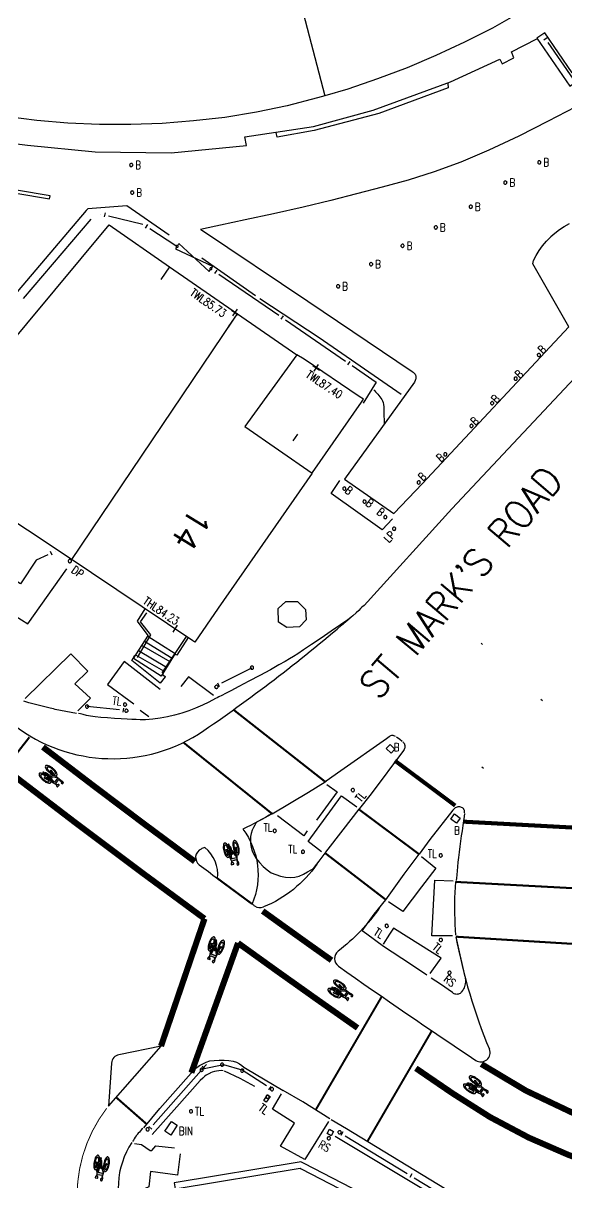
# Model space of a CAD drawing. Extents: x 427500 to 429848, y 434500 to 436505.
# Drawn here: x 429577.6 to 429604.6, y 434790.8 to 434848.3 of the extents above; entities that cross this region are included whole.
import ezdxf

# ---------------------------------------------------------------- set-up
doc = ezdxf.new("R2010")
doc.units = 0
for name, pattern in [('1025', [2, 1, -1]), ('1055', [0.6, 0.1, -0.5]), ('BLIP', [1, 0.5, -0.5])]:
    doc.linetypes.add(name, pattern=pattern)
doc.layers.get('0').update_dxf_attribs({"color": 222})
for name, color, linetype in [('KTS_LINES', 7, 'Continuous'), ('LPTIP_Ex_Base', 8, 'Continuous'), ('PRO-MARKINGS', 7, 'Continuous'), ('PROPOSED', 1, 'Continuous'), ('ROADNAME', 7, 'Continuous')]:
    doc.layers.add(name, color=color, linetype=linetype)
doc.styles.add('LCC Romans', font='romans.shx', dxfattribs={"width": 0.9})
doc.styles.add('MtXpl_Romans', font='romans__.ttf')
doc.styles.get("Standard").update_dxf_attribs({"font": 'romans.shx'})

# ---------------------------------------------------------------- blocks, each defined once
blk = doc.blocks.new('FENCE_UP')
at = {"color": 0, "linetype": 'ByBlock', "flags": 128}
blk.add_lwpolyline([(0, 0.5), (0, -0.5)], dxfattribs=at)
blk = doc.blocks.new('GATE')
at = {"color": 0, "linetype": 'ByBlock', "flags": 128}
for points in [[(-0.450902, 0), (-0.451904, 0.007014), (-0.455912, 0.014028), (-0.460922, 0.019038), (-0.467936, 0.023046), (-0.475952, 0.024048), (-0.482966, 0.023046), (-0.48998, 0.019038), (-0.49499, 0.014028), (-0.498998, 0.007014), (-0.5, 0), (-0.498998, -0.007014), (-0.49499, -0.014028), (-0.48998, -0.019038), (-0.482966, -0.023046), (-0.475952, -0.024048), (-0.467936, -0.023046), (-0.460922, -0.019038), (-0.455912, -0.014028), (-0.451904, -0.007014)], [(-0.475952, 0.024048), (-0.475952, 0.078156), (0.475952, -0.078156), (0.475952, -0.024048)], [(-0.475952, -0.024048), (-0.475952, -0.078156), (0.475952, 0.078156), (0.475952, 0.024048)], [(-0.450902, 0), (-0.451904, -0.007014)], [(0.5, 0), (0.498998, 0.007014), (0.49499, 0.014028), (0.48998, 0.019038), (0.482966, 0.023046), (0.475952, 0.024048), (0.467936, 0.023046), (0.460922, 0.019038), (0.455912, 0.014028), (0.451904, 0.007014), (0.450902, 0), (0.451904, -0.007014), (0.455912, -0.014028), (0.460922, -0.019038), (0.467936, -0.023046), (0.475952, -0.024048), (0.482966, -0.023046), (0.48998, -0.019038), (0.49499, -0.014028), (0.498998, -0.007014)], [(0.5, 0), (0.498998, -0.007014)]]:
    blk.add_lwpolyline(points, dxfattribs=at)
blk = doc.blocks.new('CIRCL')
at = {"color": 0, "linetype": 'ByBlock', "flags": 128}
for points in [[(0.5, 0), (0.475, 0.154), (0.404, 0.293), (0.293, 0.404), (0.154, 0.475), (0, 0.5), (-0.154, 0.475), (-0.293, 0.404), (-0.404, 0.293), (-0.475, 0.154), (-0.5, 0), (-0.475, -0.154), (-0.404, -0.293), (-0.293, -0.404), (-0.154, -0.475), (0, -0.5), (0.154, -0.475), (0.293, -0.404), (0.404, -0.293), (0.475, -0.154)], [(0.5, 0), (0.475, -0.154)]]:
    blk.add_lwpolyline(points, dxfattribs=at)
blk = doc.blocks.new('SPOT')
at = {"color": 0, "linetype": 'ByBlock', "flags": 128}
for points in [[(-0.5, 0), (0.5, 0)], [(0, 0.5), (0, -0.5)]]:
    blk.add_lwpolyline(points, dxfattribs=at)
blk = doc.blocks.new('Bicycle-1057S')
h = blk.add_hatch(color=0)
h.dxf.hatch_style = 1
edge = h.paths.add_edge_path()
edge.add_arc((0.126, -0.094), 0.0265, 129.14176, 144.29195)
edge.add_arc((0.109, -0.082), 0.00544, 145.25426, 218.10853)
edge.add_arc((0.12, -0.073), 0.0199, 218.10853, 242.74374)
edge.add_arc((0.132, -0.049), 0.047, 242.74374, 256.11408)
edge.add_line((0.121, -0.094), (0.121, -0.109))
edge.add_line((0.121, -0.109), (0.171, -0.109))
edge.add_line((0.171, -0.109), (0.171, -0.086))
edge.add_line((0.171, -0.086), (0.236, -0.075))
edge.add_arc((0.294, 0.025), 0.116, 239.79269, 250.14899)
edge.add_arc((0.335, 0.139), 0.237, 250.14899, 261.49486)
edge.add_arc((0.363, 0.322), 0.422, 261.49486, 265.579)
edge.add_line((0.33, -0.099), (0.33, -0.111))
edge.add_arc((0.365, -1.095), 0.985, 92.03645, 98.71012)
edge.add_arc((0.3, -0.672), 0.557, 98.71012, 110.29757)
edge.add_arc((0.202, -0.408), 0.275, 110.29757, 131.76257)
edge.add_arc((0.057, -0.245), 0.0571, 131.76257, 180)
edge.add_arc((0.057, -0.245), 0.0571, 180, 228.23743)
edge.add_arc((0.202, -0.082), 0.275, 228.23743, 249.70243)
edge.add_arc((0.3, 0.182), 0.557, 249.70243, 261.28988)
edge.add_arc((0.365, 0.605), 0.985, 261.28988, 270)
edge.add_arc((0.365, 0.605), 0.985, 270, 278.71012)
edge.add_arc((0.43, 0.182), 0.557, 278.71012, 290.29757)
edge.add_arc((0.528, -0.082), 0.275, 290.29757, 311.76257)
edge.add_arc((0.673, -0.245), 0.0571, 311.76257, 360)
edge.add_arc((0.673, -0.245), 0.0571, 0, 48.23743)
edge.add_arc((0.528, -0.408), 0.275, 48.23743, 51.44869)
edge.add_line((0.699, -0.192), (0.956, -0.139))
edge.add_line((0.956, -0.139), (1.026, -0.149))
edge.add_arc((1.047, -0.145), 0.0216, 192.75229, 229.45567)
edge.add_arc((1.082, -0.102), 0.0766, 230.30149, 254.76939)
edge.add_arc((1.137, 0.09), 0.277, 254.21634, 263.95887)
edge.add_arc((1.111, -0.158), 0.0274, 263.33779, 292.27226)
edge.add_arc((1.118, -0.177), 0.00668, 300.23628, 358.28817)
edge.add_line((1.125, -0.178), (1.125, -0.069))
edge.add_arc((1.114, -0.07), 0.0109, 2.66115, 38.31498)
edge.add_arc((1.111, -0.073), 0.0152, 38.31498, 73.21773)
edge.add_arc((1.093, -0.132), 0.0768, 73.21773, 98.60632)
edge.add_arc((1.086, -0.088), 0.0331, 98.60632, 134.88022)
edge.add_line((1.063, -0.065), (1.033, -0.115))
edge.add_line((1.033, -0.115), (0.94, -0.101))
edge.add_line((0.94, -0.101), (0.94, 0.139))
edge.add_line((0.94, 0.139), (0.985, 0.135))
edge.add_arc((1.016, 0.332), 0.2, 260.93273, 290.38012)
edge.add_arc((1.105, 0.109), 0.0412, 71.00971, 118.23339, ccw=False)
edge.add_arc((1.116, 0.139), 0.00922, 6.47258, 70.69734, ccw=False)
edge.add_line((1.125, 0.14), (1.125, 0.09))
edge.add_line((1.125, 0.09), (1.215, 0.09))
edge.add_line((1.215, 0.09), (1.215, 0.155))
edge.add_arc((1.2, 0.153), 0.0157, 9.24225, 38.24503)
edge.add_arc((1.176, 0.134), 0.0458, 38.24503, 62.4014)
edge.add_arc((1.144, 0.074), 0.114, 62.4014, 80.15997)
edge.add_arc((1.117, -0.084), 0.273, 80.15997, 97.39464)
edge.add_arc((1.102, 0.033), 0.155, 97.39464, 115.94183)
edge.add_arc((1.009, 0.223), 0.0561, 265.44294, 296.48081, ccw=False)
edge.add_line((1.004, 0.167), (0.704, 0.196))
edge.add_arc((0.528, 0.407), 0.275, 309.87493, 311.78208)
edge.add_arc((0.673, 0.245), 0.0572, 311.78208, 360)
edge.add_arc((0.673, 0.245), 0.0572, 360, 408.21792)
edge.add_arc((0.528, 0.083), 0.275, 48.21792, 69.68965)
edge.add_arc((0.43, -0.182), 0.557, 69.68965, 81.284)
edge.add_arc((0.365, -0.604), 0.984, 81.284, 90)
edge.add_arc((0.365, -0.604), 0.984, 90, 98.716)
edge.add_arc((0.3, -0.182), 0.557, 98.716, 110.31035)
edge.add_arc((0.202, 0.083), 0.275, 110.31035, 131.78208)
edge.add_arc((0.057, 0.245), 0.0572, 131.78208, 180)
edge.add_arc((0.057, 0.245), 0.0572, 180, 228.21792)
edge.add_arc((0.202, 0.407), 0.275, 228.21792, 249.68965)
edge.add_arc((0.3, 0.672), 0.557, 249.68965, 261.284)
edge.add_arc((0.365, 1.094), 0.984, 261.284, 270)
edge.add_arc((0.365, 1.094), 0.984, 270, 278.716)
edge.add_arc((0.43, 0.672), 0.557, 278.716, 290.31035)
edge.add_arc((0.528, 0.407), 0.275, 290.31035, 298.74003)
edge.add_line((0.66, 0.166), (0.705, 0.162))
edge.add_line((0.705, 0.162), (0.409, 0.007))
edge.add_arc((0.362, -0.412), 0.422, 83.63101, 90)
edge.add_arc((0.362, -0.412), 0.422, 90, 98.50514)
edge.add_arc((0.335, -0.229), 0.237, 98.50514, 109.85101)
edge.add_arc((0.294, -0.115), 0.116, 109.85101, 131.07537)
edge.add_arc((0.233, -0.045), 0.0229, 131.07537, 180)
edge.add_arc((0.233, -0.045), 0.0229, 180, 222.68705)
edge.add_line((0.216, -0.061), (0.171, -0.068))
edge.add_line((0.171, -0.068), (0.171, -0.053))
edge.add_line((0.171, -0.053), (0.121, -0.053))
edge.add_line((0.121, -0.053), (0.121, -0.068))
edge.add_arc((0.13, -0.105), 0.0376, 103.02198, 123.3282)
edge = h.paths.add_edge_path(flags=16)
edge.add_line((0.801, 0.153), (0.85, 0.148))
edge.add_line((0.85, 0.148), (0.85, -0.091))
edge.add_line((0.85, -0.091), (0.515, -0.046))
edge.add_arc((0.492, -0.045), 0.0229, 357.68811, 360)
edge.add_arc((0.492, -0.045), 0.0229, 360, 405.67706)
edge.add_line((0.508, -0.029), (0.558, -0.02))
edge.add_line((0.558, -0.02), (0.558, -0.035))
edge.add_line((0.558, -0.035), (0.607, -0.035))
edge.add_line((0.607, -0.035), (0.607, -0.02))
edge.add_arc((0.596, 0.022), 0.0434, 284.70999, 308.66249)
edge.add_arc((0.619, -0.007), 0.00661, 308.66249, 417.05496)
edge.add_arc((0.597, -0.04), 0.0465, 57.05496, 77.92545)
edge.add_line((0.607, 0.005), (0.607, 0.02))
edge.add_line((0.607, 0.02), (0.558, 0.02))
edge.add_line((0.558, 0.02), (0.558, -0.003))
edge.add_line((0.558, -0.003), (0.49, -0.015))
edge.add_arc((0.431, -0.115), 0.116, 59.49861, 62.30136)
edge.add_line((0.485, -0.012), (0.801, 0.153))
edge = h.paths.add_edge_path(flags=16)
edge.add_arc((0.478, -0.358), 0.192, 65.84495, 69.56717)
edge.add_arc((0.41, -0.541), 0.387, 69.56717, 81.22761)
edge.add_arc((0.365, -0.833), 0.683, 81.22761, 87.06319)
edge.add_line((0.4, -0.151), (0.4, -0.215))
edge.add_line((0.4, -0.215), (0.557, -0.183))
edge = h.paths.add_edge_path(flags=16)
edge.add_arc((0.15, -0.245), 0.0404, 180, 228.03138)
edge.add_arc((0.252, -0.132), 0.192, 228.03138, 249.56717)
edge.add_arc((0.32, 0.051), 0.387, 249.56717, 261.22761)
edge.add_arc((0.365, 0.343), 0.683, 261.22761, 270)
edge.add_arc((0.365, 0.343), 0.683, 270, 278.77239)
edge.add_arc((0.41, 0.051), 0.387, 278.77239, 290.43283)
edge.add_arc((0.478, -0.132), 0.192, 290.43283, 311.96862)
edge.add_arc((0.58, -0.245), 0.0404, 311.96862, 360)
edge.add_arc((0.58, -0.245), 0.0404, 0, 48.03138)
edge.add_arc((0.478, -0.358), 0.192, 48.03138, 49.26933)
edge.add_line((0.604, -0.212), (0.388, -0.257))
edge.add_arc((0.36, -0.147), 0.113, 270, 284.48851, ccw=False)
edge.add_arc((0.36, -0.205), 0.0555, 244.00102, 269.62857, ccw=False)
edge.add_arc((0.34, -0.245), 0.0105, 177.42126, 242.47932, ccw=False)
edge.add_line((0.33, -0.245), (0.33, -0.151))
edge.add_arc((0.365, -0.833), 0.683, 92.93681, 98.77239)
edge.add_arc((0.32, -0.541), 0.387, 98.77239, 110.43283)
edge.add_arc((0.252, -0.358), 0.192, 110.43283, 131.96862)
edge.add_arc((0.15, -0.245), 0.0404, 131.96862, 180)
edge = h.paths.add_edge_path(flags=16)
edge.add_line((0.4, -0.111), (0.4, -0.098))
edge.add_arc((0.363, 0.322), 0.422, 275.10283, 278.50514)
edge.add_arc((0.39, 0.139), 0.237, 278.50514, 289.85101)
edge.add_arc((0.431, 0.025), 0.116, 289.85101, 297.57347)
edge.add_line((0.485, -0.078), (0.835, -0.125))
edge.add_line((0.835, -0.125), (0.653, -0.163))
edge.add_arc((0.528, -0.408), 0.275, 62.90217, 69.70243)
edge.add_arc((0.43, -0.672), 0.557, 69.70243, 81.28988)
edge.add_arc((0.365, -1.095), 0.985, 81.28988, 87.96355)
edge = h.paths.add_edge_path(flags=16)
edge.add_arc((0.445, -0.045), 0.0151, 0, 48.44895)
edge.add_arc((0.406, -0.089), 0.0737, 48.44895, 69.84062)
edge.add_arc((0.38, -0.16), 0.15, 69.84062, 81.35341)
edge.add_arc((0.362, -0.274), 0.265, 81.35341, 90)
edge.add_arc((0.362, -0.274), 0.265, 90, 98.64659)
edge.add_arc((0.345, -0.16), 0.15, 98.64659, 110.15938)
edge.add_arc((0.319, -0.089), 0.0737, 110.15938, 131.55105)
edge.add_arc((0.28, -0.045), 0.0151, 131.55105, 180)
edge.add_arc((0.28, -0.045), 0.0151, 180, 228.44895)
edge.add_arc((0.319, -0.001), 0.0737, 228.44895, 249.84062)
edge.add_arc((0.345, 0.07), 0.15, 249.84062, 261.35341)
edge.add_arc((0.363, 0.184), 0.265, 261.35341, 270)
edge.add_arc((0.363, 0.184), 0.265, 270, 278.64659)
edge.add_arc((0.38, 0.07), 0.15, 278.64659, 290.15938)
edge.add_arc((0.406, -0.001), 0.0737, 290.15938, 311.55105)
edge.add_arc((0.445, -0.045), 0.0151, 311.55105, 360)
edge = h.paths.add_edge_path(flags=16)
edge.add_arc((0.555, 0.536), 0.323, 256.44872, 264.55429)
edge.add_line((0.524, 0.214), (0.593, 0.207))
edge.add_arc((0.478, 0.363), 0.194, 306.46567, 311.7704)
edge.add_arc((0.581, 0.247), 0.0386, 311.7704, 360.56171)
edge.add_arc((0.581, 0.247), 0.0386, 0.56171, 49.35301)
edge.add_arc((0.48, 0.13), 0.194, 49.35301, 70.6246)
edge.add_arc((0.414, -0.061), 0.395, 70.6246, 82.01712)
edge.add_arc((0.371, -0.364), 0.702, 82.01712, 90.56171)
edge.add_arc((0.371, -0.364), 0.702, 90.56171, 99.1063)
edge.add_arc((0.322, -0.062), 0.395, 99.1063, 110.49881)
edge.add_arc((0.252, 0.127), 0.194, 110.49881, 131.7704)
edge.add_arc((0.149, 0.243), 0.0386, 131.7704, 180.56171)
edge.add_arc((0.149, 0.243), 0.0386, 180.56171, 229.35301)
edge.add_arc((0.25, 0.36), 0.194, 229.35301, 250.6246)
edge.add_arc((0.316, 0.551), 0.395, 250.6246, 262.01712)
edge.add_arc((0.359, 0.854), 0.702, 262.01712, 270.56171)
edge.add_arc((0.359, 0.854), 0.702, 270.56171, 279.1063)
edge.add_arc((0.408, 0.552), 0.395, 279.1063, 289.09811)
edge.add_line((0.537, 0.178), (0.465, 0.185))
edge.add_arc((0.501, 0.549), 0.366, 249.53024, 264.33211, ccw=False)
edge.add_arc((0.409, 0.302), 0.102, 219.81143, 249.53024, ccw=False)
edge.add_arc((0.339, 0.244), 0.0115, 182.90017, 219.81143, ccw=False)
edge.add_arc((0.333, 0.244), 0.00556, 121.34141, 182.90017, ccw=False)
edge.add_arc((0.357, 0.205), 0.051, 96.53118, 121.34141, ccw=False)
edge.add_arc((0.363, 0.155), 0.101, 77.38598, 96.53118, ccw=False)
edge.add_arc((0.375, 0.21), 0.0448, 58.98522, 77.38598, ccw=False)
edge.add_arc((0.538, 0.531), 0.316, 243.66701, 259.17542)
at = {"color": 0}
for p, q in [((0.33, -0.102), (0.329, -0.102)), ((0.33, -0.102), (0.329, -0.102)), ((0.329, -0.102), (0.329, -0.102)), ((0.33, -0.103), (0.329, -0.103)), ((0.329, -0.104), (0.33, -0.104)), ((0.33, -0.104), (0.329, -0.104)), ((0.329, -0.104), (0.329, -0.104)), ((0.329, -0.104), (0.329, -0.104)), ((0.329, -0.104), (0.329, -0.104)), ((0.329, -0.104), (0.329, -0.104)), ((0.329, -0.104), (0.329, -0.104)), ((0.33, -0.103), (0.33, -0.104))]:
    blk.add_line(p, q, dxfattribs=at)
for points in [[(0.109, -0.073, 0.066202), (0.104, -0.079, 0.329046), (0.104, -0.085, 0.107907), (0.111, -0.09, 0.058405), (0.121, -0.094), (0.121, -0.109), (0.171, -0.109), (0.171, -0.086), (0.236, -0.075, 0.045219), (0.255, -0.084, 0.049546), (0.3, -0.095, 0.017822), (0.33, -0.099), (0.33, -0.111, 0.029128), (0.216, -0.121, 0.050603), (0.107, -0.15, 0.093934), (0.019, -0.202, 0.21364), (0, -0.245, 0.21364), (0.019, -0.288, 0.093934), (0.107, -0.34, 0.050603), (0.216, -0.369, 0.038023), (0.365, -0.38, 0.038023), (0.514, -0.369, 0.050603), (0.623, -0.34, 0.093934), (0.711, -0.288, 0.21364), (0.73, -0.245, 0.21364), (0.711, -0.202, 0.014013), (0.699, -0.192), (0.956, -0.139), (1.026, -0.149, 0.161532), (1.033, -0.161, 0.107169), (1.062, -0.176, 0.042535), (1.108, -0.185, 0.126926), (1.122, -0.183, 0.258859), (1.125, -0.178), (1.125, -0.069, 0.156836), (1.123, -0.063, 0.15348), (1.115, -0.058, 0.111234), (1.081, -0.056, 0.15961), (1.063, -0.065), (1.033, -0.115), (0.94, -0.101), (0.94, 0.139), (0.985, 0.135, 0.1292), (1.086, 0.145, -0.209019), (1.119, 0.148, -0.287807), (1.125, 0.14), (1.125, 0.09), (1.215, 0.09), (1.215, 0.155, 0.127228), (1.212, 0.162, 0.105794), (1.197, 0.175, 0.077642), (1.164, 0.186, 0.075343), (1.082, 0.188, 0.081105), (1.034, 0.173, -0.136262), (1.004, 0.167), (0.704, 0.196, 0.008322), (0.711, 0.202, 0.213551), (0.73, 0.245, 0.213551), (0.711, 0.288, 0.093963), (0.623, 0.341, 0.050633), (0.514, 0.369, 0.038049), (0.365, 0.38, 0.038049), (0.216, 0.369, 0.050633), (0.107, 0.341, 0.093963), (0.019, 0.288, 0.213551), (0, 0.245, 0.213551), (0.019, 0.202, 0.093963), (0.107, 0.149, 0.050633), (0.216, 0.121, 0.038049), (0.365, 0.11, 0.038049), (0.514, 0.121, 0.050633), (0.623, 0.149, 0.036798), (0.66, 0.166), (0.705, 0.162), (0.409, 0.007, 0.027797), (0.362, 0.01, 0.037128), (0.3, 0.005, 0.049546), (0.255, -0.006, 0.092874), (0.218, -0.028, 0.216777), (0.21, -0.045, 0.188442), (0.216, -0.061), (0.171, -0.068), (0.171, -0.053), (0.121, -0.053), (0.121, -0.068, 0.088835), (0.109, -0.073)], [(0.479, 0.221, 0.035382), (0.524, 0.214), (0.593, 0.207, 0.02315), (0.607, 0.218, 0.216168), (0.62, 0.247, 0.216168), (0.607, 0.276, 0.093082), (0.545, 0.312, 0.04975), (0.468, 0.331, 0.0373), (0.364, 0.337, 0.0373), (0.26, 0.329, 0.04975), (0.184, 0.309, 0.093082), (0.123, 0.272, 0.216168), (0.11, 0.242, 0.216168), (0.123, 0.214, 0.093082), (0.185, 0.178, 0.04975), (0.262, 0.159, 0.0373), (0.366, 0.153, 0.0373), (0.47, 0.161, 0.043625), (0.537, 0.178), (0.465, 0.185, -0.064675), (0.373, 0.206, -0.130405), (0.33, 0.237, -0.162463), (0.328, 0.243, -0.275252), (0.33, 0.248, -0.10868), (0.351, 0.255, -0.083732), (0.385, 0.254, -0.080461), (0.398, 0.248, 0.067772)], [(0.801, 0.153), (0.85, 0.148), (0.85, -0.091), (0.515, -0.046, 0.010088), (0.515, -0.045, 0.201985), (0.508, -0.029), (0.558, -0.02), (0.558, -0.035), (0.607, -0.035), (0.607, -0.02, 0.104895), (0.623, -0.012, 0.511684), (0.623, -0.001, 0.091317), (0.607, 0.005), (0.607, 0.02), (0.558, 0.02), (0.558, -0.003), (0.49, -0.015, 0.01223), (0.485, -0.012)], [(0.11, -0.245, 0.2127), (0.123, -0.275, 0.094245), (0.185, -0.312, 0.050922), (0.261, -0.332, 0.038295), (0.365, -0.34, 0.038295), (0.469, -0.332, 0.050922), (0.545, -0.312, 0.094245), (0.607, -0.275, 0.2127), (0.62, -0.245, 0.2127), (0.607, -0.215, 0.005402), (0.604, -0.212), (0.388, -0.257, -0.063302), (0.36, -0.26, -0.11229), (0.336, -0.255, -0.291748), (0.33, -0.245), (0.33, -0.151, 0.025468), (0.261, -0.158, 0.050922), (0.185, -0.178, 0.094245), (0.123, -0.215, 0.2127)], [(0.46, -0.045, 0.214605), (0.455, -0.034, 0.093611), (0.431, -0.02, 0.050276), (0.402, -0.012, 0.037746), (0.362, -0.009, 0.037746), (0.323, -0.012, 0.050276), (0.294, -0.02, 0.093611), (0.27, -0.034, 0.214605), (0.265, -0.045, 0.214605), (0.27, -0.056, 0.093611), (0.294, -0.07, 0.050276), (0.323, -0.078, 0.037746), (0.362, -0.081, 0.037746), (0.402, -0.078, 0.050276), (0.431, -0.07, 0.093611), (0.455, -0.056, 0.214605)], [(0.4, -0.111), (0.4, -0.098, 0.014846), (0.425, -0.095, 0.049546), (0.47, -0.084, 0.033708), (0.485, -0.078), (0.835, -0.125), (0.653, -0.163, 0.02968), (0.623, -0.15, 0.050603), (0.514, -0.121, 0.029128)], [(0.557, -0.183, 0.016243), (0.545, -0.178, 0.050922), (0.469, -0.158, 0.025468), (0.4, -0.151), (0.4, -0.215)]]:
    blk.add_lwpolyline(points, format="xyb", close=True, dxfattribs=at)

msp = doc.modelspace()

# ---------------------------------------------------------------- linework, layer by layer
at = {"layer": 'LPTIP_Ex_Base', "color": 251, "true_color": 0x636466}
for p, q in [((429589.45, 434856.78), (429592.59, 434844.71)), ((429602.39, 434848.92), (429600.9, 434848.06)), ((429600.9, 434848.06), (429599.51, 434847.36)), ((429599.51, 434847.36), (429598.09, 434846.7)), ((429598.09, 434846.7), (429596.66, 434846.1)), ((429596.66, 434846.1), (429595.2, 434845.54)), ((429595.2, 434845.54), (429593.73, 434845.04)), ((429593.73, 434845.04), (429592.59, 434844.71)), ((429592.23, 434844.6), (429590.72, 434844.21)), ((429592.59, 434844.71), (429592.23, 434844.6)), ((429589.2, 434843.9), (429587.63, 434843.64)), ((429590.72, 434844.21), (429589.2, 434843.9)), ((429578.31, 434843.48), (429576.76, 434843.68)), ((429579.86, 434843.35), (429578.31, 434843.48)), ((429581.42, 434843.28), (429579.86, 434843.35)), ((429582.97, 434843.28), (429581.42, 434843.28)), ((429584.53, 434843.34), (429582.97, 434843.28)), ((429586.08, 434843.46), (429584.53, 434843.34)), ((429587.63, 434843.64), (429586.08, 434843.46)), ((429580.022, 434821.69), (429588.038, 434833.583)), ((429591.02, 434827.61), (429591.256, 434827.949)), ((429590.294, 434818.628), (429590.273, 434819.304))]:
    msp.add_line(p, q, dxfattribs=at)
at = {"layer": 'LPTIP_Ex_Base', "color": 251, "true_color": 0x636466, "flags": 128}
for points in [[(429608.856, 434848.62), (429608.363, 434848.266), (429607.813, 434847.87), (429607.154, 434847.401), (429606.425, 434846.902), (429605.708, 434846.42), (429605.088, 434846.007), (429604.848, 434845.846), (429603.488, 434847.827), (429603.092, 434847.555), (429604.721, 434845.183), (429605.354, 434845.608), (429605.974, 434846.021), (429606.694, 434846.504), (429607.429, 434847.008), (429608.092, 434847.48), (429608.643, 434847.876), (429609.141, 434848.234), (429609.649, 434848.618)], [(429576.813, 434842.394), (429577.861, 434842.257), (429581.204, 434841.931), (429584.969, 434841.876), (429588.708, 434842.246), (429588.624, 434842.679), (429592.018, 434843.19), (429594.981, 434843.999), (429598.814, 434845.397), (429601.255, 434846.519), (429601.365, 434846.295), (429601.947, 434846.585), (429601.831, 434846.883), (429603.094, 434847.526)], [(429603.4, 434847.684), (429603.4, 434847.684)], [(429603.628, 434847.355), (429604.888, 434845.531), (429605.41, 434845.865), (429605.41, 434845.865)], [(429598.681, 434845.318), (429598.702, 434845.105), (429595.268, 434843.829), (429592.057, 434842.983), (429590.217, 434842.661), (429590.178, 434842.895)], [(429604.99, 434844.15), (429603.655, 434843.447), (429602.197, 434842.714), (429600.719, 434842.017), (429599.323, 434841.421), (429598.01, 434840.941), (429596.713, 434840.535), (429595.429, 434840.178), (429594.151, 434839.849), (429592.876, 434839.524), (429591.505, 434839.189), (429590.04, 434838.86), (429588.631, 434838.557), (429587.424, 434838.303), (429586.568, 434838.12), (429586.433, 434838.091), (429586.475, 434838.063), (429591.744, 434834.524), (429596.92, 434831.055), (429596.967, 434831.01), (429597.002, 434830.981), (429597.032, 434830.948), (429597.057, 434830.91), (429597.077, 434830.869), (429597.089, 434830.83), (429597.09, 434830.825), (429597.097, 434830.78), (429597.097, 434830.735), (429597.09, 434830.69), (429597.077, 434830.646), (429597.058, 434830.605), (429597.025, 434830.518), (429593.553, 434825.715), (429596.003, 434824.017), (429597.42, 434825.506), (429604.671, 434833.257), (429602.89, 434836.389), (429602.925, 434836.539), (429603.058, 434836.795), (429603.21, 434837.041), (429603.379, 434837.276), (429603.565, 434837.498), (429603.766, 434837.706), (429603.79, 434837.729), (429603.981, 434837.899), (429604.21, 434838.076), (429604.451, 434838.236), (429604.703, 434838.378)], [(429584.877, 434837.796), (429582.77, 434839.25), (429580.84, 434839.103), (429580.767, 434839.019), (429575.761, 434833.145), (429569.269, 434825.523)], [(429581.485, 434838.85), (429581.485, 434838.85)], [(429581.874, 434838.757), (429583.574, 434838.348), (429583.574, 434838.348)], [(429587.818, 434833.266), (429588.259, 434833.9), (429591.2, 434831.871), (429588.621, 434828.315), (429591.959, 434826.006), (429587.309, 434819.319), (429586.143, 434817.643), (429586.044, 434817.709), (429579.775, 434821.916), (429574.009, 434825.735), (429572.342, 434826.843), (429581.905, 434838.321), (429584.897, 434836.23), (429584.461, 434835.61)], [(429577.662, 434834.658), (429581.012, 434838.592)], [(429583.91, 434838.13), (429585.207, 434837.291)], [(429589.148, 434834.793), (429586.485, 434836.661)], [(429584.897, 434836.23), (429588.259, 434833.9)], [(429587.007, 434836.095), (429587.007, 434836.095)], [(429587.337, 434835.868), (429590.305, 434833.831)], [(429596.37, 434829.9), (429592.306, 434832.719), (429589.369, 434834.642)], [(429590.635, 434833.604), (429593.603, 434831.567)], [(429606.747, 434832.609), (429598.884, 434824.236), (429594.528, 434819.459), (429594.422, 434819.368), (429594.35, 434819.298), (429594.263, 434819.208), (429594.141, 434819.09), (429593.966, 434818.94), (429593.719, 434818.749), (429593.36, 434818.494), (429592.902, 434818.176), (429592.404, 434817.837), (429591.926, 434817.515), (429591.526, 434817.249), (429591.24, 434817.061), (429591.027, 434816.925), (429590.835, 434816.808), (429590.615, 434816.68), (429590.314, 434816.509), (429589.887, 434816.272), (429589.369, 434815.991), (429588.827, 434815.7), (429588.327, 434815.433), (429587.935, 434815.225), (429587.666, 434815.085), (429587.475, 434814.989), (429587.342, 434814.925), (429587.246, 434814.881), (429587.167, 434814.843)], [(429591.972, 434826.042), (429594.405, 434829.53), (429594.502, 434829.669), (429594.292, 434829.811), (429591.559, 434831.655), (429591.2, 434831.871)], [(429593.933, 434831.341), (429595.133, 434830.517), (429594.479, 434829.484)], [(429595.006, 434830.135), (429595.042, 434830.098), (429595.093, 434830.045), (429595.152, 434829.984), (429595.211, 434829.918), (429595.264, 434829.854), (429595.313, 434829.792), (429595.363, 434829.731), (429595.41, 434829.666), (429595.451, 434829.595), (429595.482, 434829.515), (429595.501, 434829.414), (429595.51, 434829.295), (429595.513, 434829.174), (429595.513, 434829.068), (429595.525, 434828.443)], [(429595.944, 434823.745), (429595.419, 434823.205), (429592.905, 434824.999), (429593.326, 434825.654)], [(429578.858, 434821.961), (429578.284, 434821.702), (429577.503, 434820.526), (429576.5, 434821.186), (429576.5, 434821.186)], [(429579.223, 434822.124), (429579.223, 434822.124)], [(429573.149, 434821.519), (429577.864, 434818.537), (429579.803, 434821.276)], [(429583.75, 434819.088), (429583.435, 434818.651), (429583.955, 434818.008), (429583.285, 434816.878)], [(429583.675, 434819.295), (429583.288, 434818.669), (429583.815, 434817.973), (429583.808, 434817.932), (429583.809, 434817.931)], [(429590.273, 434819.304), (429590.653, 434819.648), (429591.229, 434819.657), (429591.633, 434819.263), (429591.66, 434818.748), (429591.326, 434818.39), (429590.705, 434818.363), (429590.294, 434818.628)], [(429584.915, 434816.654), (429583.517, 434817.467)], [(429585.026, 434816.833), (429583.651, 434817.677)], [(429584.526, 434816.116), (429585.735, 434817.911)], [(429585.812, 434817.864), (429585.248, 434816.989), (429585.162, 434817.041)], [(429600.328, 434817.591), (429600.401, 434817.522), (429600.401, 434817.522)], [(429580.353, 434814.236), (429580.969, 434814.855), (429580.2, 434815.575), (429580.842, 434816.192), (429579.993, 434817.059), (429577.738, 434814.851)], [(429584.672, 434815.919), (429584.427, 434815.609), (429583.016, 434816.728), (429583.171, 434816.992), (429583.201, 434816.97)], [(429584.608, 434816.195), (429583.218, 434816.99)], [(429584.745, 434816.386), (429583.357, 434817.211)], [(429584.423, 434815.284), (429582.644, 434816.684), (429581.817, 434815.547), (429583.124, 434814.583)], [(429587.489, 434815.618), (429588.97, 434816.37)], [(429584.672, 434815.919), (429584.53, 434816.036)], [(429587.074, 434814.992), (429585.827, 434815.92), (429585.458, 434815.434)], [(429587.132, 434815.436), (429587.132, 434815.436)], [(429580.289, 434814.106), (429580.023, 434814.151), (429579.759, 434814.2), (429579.495, 434814.252), (429579.231, 434814.307), (429579.136, 434814.328), (429578.969, 434814.366), (429578.707, 434814.427), (429578.445, 434814.492), (429578.185, 434814.56), (429577.926, 434814.632), (429577.667, 434814.706)], [(429587.167, 434814.843), (429586.846, 434814.668), (429586.518, 434814.507), (429586.183, 434814.362), (429585.841, 434814.232), (429585.494, 434814.117), (429585.392, 434814.087), (429585.142, 434814.019), (429584.785, 434813.937), (429584.426, 434813.872), (429584.063, 434813.823), (429583.699, 434813.79)], [(429603.296, 434814.806), (429603.378, 434814.748), (429603.378, 434814.748), (429603.378, 434814.748)], [(429583.699, 434813.79), (429583.586, 434813.792), (429583.433, 434813.794), (429583.245, 434813.797), (429583.028, 434813.804), (429582.788, 434813.816), (429582.502, 434813.834), (429582.166, 434813.857), (429581.815, 434813.883), (429581.483, 434813.912), (429581.204, 434813.941), (429580.977, 434813.973), (429580.78, 434814.01), (429580.614, 434814.048), (429580.48, 434814.08), (429580.38, 434814.103)], [(429582.41, 434814.291), (429580.803, 434814.448)], [(429582.808, 434814.251), (429582.808, 434814.251)], [(429583.43, 434814.268), (429583.869, 434813.948)], [(429596.086, 434812.963), (429596.049, 434812.985), (429596.009, 434813.001), (429595.967, 434813.009), (429595.924, 434813.011), (429595.884, 434813.005), (429595.881, 434813.005), (429595.84, 434812.992), (429595.802, 434812.972), (429595.767, 434812.947), (429595.649, 434812.846), (429593.384, 434811.269), (429592.655, 434810.747)], [(429596.137, 434812.948), (429596.298, 434812.824), (429596.417, 434812.728)], [(429596.457, 434812.691), (429596.484, 434812.662), (429596.507, 434812.629), (429596.526, 434812.594), (429596.541, 434812.557), (429596.547, 434812.533), (429596.55, 434812.519), (429596.555, 434812.479), (429596.554, 434812.44), (429596.549, 434812.4), (429596.538, 434812.362), (429596.522, 434812.325), (429596.483, 434812.264), (429594.878, 434810.125), (429594.301, 434809.4)], [(429600.444, 434811.378), (429600.366, 434811.441), (429600.366, 434811.441)], [(429589.971, 434809.136), (429591.777, 434810.202), (429592.608, 434810.718), (429592.655, 434810.747)], [(429592.691, 434810.585), (429593.205, 434810.217), (429592.179, 434808.821)], [(429592.428, 434807.256), (429591.752, 434807.768), (429593.415, 434810.017), (429594.164, 434809.483)], [(429594.301, 434809.4), (429594.264, 434809.361), (429593.485, 434808.334), (429592.624, 434807.239), (429592.596, 434807.19)], [(429599.513, 434809.18), (429599.511, 434809.201), (429599.509, 434809.23), (429599.506, 434809.263), (429599.5, 434809.297), (429599.491, 434809.325), (429599.48, 434809.348), (429599.466, 434809.37), (429599.449, 434809.389), (429599.428, 434809.407), (429599.4, 434809.423), (429599.365, 434809.439), (429599.323, 434809.456), (429599.277, 434809.47), (429599.228, 434809.477), (429599.18, 434809.473), (429599.136, 434809.462), (429599.094, 434809.448), (429599.049, 434809.423), (429598.996, 434809.381), (429598.927, 434809.313), (429597.781, 434807.86), (429597.253, 434807.133)], [(429589.971, 434809.136), (429589.734, 434808.995), (429589.227, 434808.733), (429589.159, 434808.661), (429589.118, 434808.575), (429589.057, 434808.457), (429588.991, 434808.315), (429588.936, 434808.161), (429588.907, 434808.004), (429588.901, 434807.841), (429588.906, 434807.665), (429588.929, 434807.481), (429588.979, 434807.295), (429589.062, 434807.113), (429589.186, 434806.923), (429589.345, 434806.722), (429589.53, 434806.526), (429589.73, 434806.352), (429589.935, 434806.215), (429590.154, 434806.117), (429590.394, 434806.045), (429590.641, 434806), (429590.882, 434805.982), (429591.105, 434805.99), (429591.319, 434806.042), (429591.534, 434806.138), (429591.734, 434806.251), (429591.902, 434806.356), (429592.023, 434806.425), (429592.08, 434806.493), (429592.308, 434806.792), (429592.596, 434807.19)], [(429591.715, 434808.287), (429591.548, 434808.044), (429590.244, 434809.032)], [(429599.504, 434809.143), (429599.483, 434808.996), (429599.453, 434808.79), (429599.419, 434808.548), (429599.383, 434808.29), (429599.348, 434808.038), (429599.314, 434807.783), (429599.278, 434807.511), (429599.242, 434807.235), (429599.208, 434806.971), (429599.18, 434806.732), (429599.157, 434806.512), (429599.138, 434806.3), (429599.123, 434806.108), (429599.11, 434805.948), (429599.101, 434805.832)], [(429595.604, 434804.878), (429596.511, 434806.148), (429597.253, 434807.133)], [(429597.38, 434807.01), (429597.897, 434806.593), (429598.085, 434806.442), (429597.377, 434805.507), (429596.454, 434804.289), (429595.736, 434804.778)], [(429598.907, 434803.086), (429597.884, 434803.087), (429598.029, 434805.841), (429598.95, 434805.813)], [(429599.052, 434805.76), (429599.036, 434805.497), (429599.024, 434805.233), (429599.016, 434804.97), (429599.011, 434804.706), (429599.011, 434804.443), (429599.012, 434804.363), (429599.015, 434804.179), (429599.022, 434803.915), (429599.033, 434803.652), (429599.049, 434803.389), (429599.068, 434803.126)], [(429594.663, 434803.173), (429594.431, 434803.339), (429595.038, 434804.152), (429595.604, 434804.878)], [(429597.64, 434801.144), (429596.827, 434801.682), (429595.5, 434802.563), (429594.663, 434803.173)], [(429597.803, 434801.213), (429598.343, 434801.974), (429596.171, 434803.357), (429595.987, 434803.474), (429595.787, 434803.174), (429595.471, 434802.67)], [(429599.082, 434803.043), (429599.273, 434802.149), (429599.514, 434801.141), (429599.536, 434801.039), (429599.547, 434800.973), (429599.553, 434800.907), (429599.554, 434800.84), (429599.551, 434800.773), (429599.549, 434800.751), (429599.542, 434800.707), (429599.529, 434800.642), (429599.511, 434800.578), (429599.489, 434800.515), (429599.462, 434800.454), (429599.43, 434800.395), (429599.348, 434800.292), (429599.319, 434800.261), (429599.285, 434800.234), (429599.248, 434800.213), (429599.209, 434800.197), (429599.183, 434800.191), (429599.167, 434800.188), (429599.124, 434800.185), (429599.082, 434800.188), (429599.04, 434800.198), (429599.001, 434800.214), (429598.964, 434800.236), (429598.914, 434800.271), (429598.312, 434800.693), (429597.861, 434800.985)], [(429583.618, 434793.58), (429584.418, 434794.526), (429585.956, 434796.285), (429586.153, 434796.512), (429586.248, 434796.569), (429586.377, 434796.654), (429586.533, 434796.747), (429586.708, 434796.831), (429586.893, 434796.888), (429587.105, 434796.916), (429587.347, 434796.927), (429587.598, 434796.923), (429587.835, 434796.906), (429588.037, 434796.876), (429588.203, 434796.823), (429588.35, 434796.745), (429588.475, 434796.66), (429588.577, 434796.583), (429588.652, 434796.531), (429590.527, 434795.425)], [(429586.72, 434796.717), (429586.479, 434796.444)], [(429589.697, 434795.652), (429588.485, 434796.427), (429587.588, 434796.696), (429586.526, 434796.488)], [(429587.554, 434796.404), (429587.443, 434796.408), (429587.331, 434796.402), (429587.22, 434796.387), (429587.111, 434796.363), (429587.004, 434796.329), (429586.923, 434796.297), (429586.901, 434796.287), (429586.801, 434796.236), (429586.707, 434796.176), (429586.617, 434796.109), (429586.534, 434796.035), (429586.404, 434795.916), (429585.245, 434794.62), (429584.034, 434793.235)], [(429584.074, 434793.718), (429586.456, 434796.417)], [(429589.123, 434795.616), (429588.397, 434796.022), (429587.62, 434796.379)], [(429592.765, 434793.895), (429591.602, 434791.998), (429590.386, 434792.673), (429591.084, 434793.801), (429589.998, 434794.506), (429590.431, 434795.263)], [(429590.034, 434795.436), (429590.034, 434795.436)], [(429592.826, 434794.016), (429591.488, 434794.858), (429590.527, 434795.425)], [(429592.892, 434793.989), (429593.657, 434793.543), (429599.274, 434790.129), (429604.306, 434787.034), (429604.387, 434786.991), (429604.521, 434786.893), (429604.648, 434786.786), (429604.768, 434786.671), (429604.88, 434786.549), (429604.984, 434786.419), (429605.027, 434786.361), (429605.08, 434786.283), (429605.166, 434786.141), (429605.243, 434785.994), (429605.31, 434785.842), (429605.367, 434785.686)], [(429583.569, 434793.543), (429583.509, 434793.485), (429583.451, 434793.426), (429583.395, 434793.365), (429583.34, 434793.303), (429583.288, 434793.238), (429583.266, 434793.209), (429583.238, 434793.172), (429583.19, 434793.105), (429583.144, 434793.036), (429583.101, 434792.965), (429583.06, 434792.893)], [(429583.809, 434793.418), (429583.809, 434793.418)], [(429593.254, 434793.386), (429593.254, 434793.386)], [(429583.02, 434792.84), (429582.879, 434792.612), (429582.754, 434792.376), (429582.645, 434792.131), (429582.553, 434791.88), (429582.477, 434791.624), (429582.434, 434791.437), (429582.419, 434791.363), (429582.378, 434791.098), (429582.355, 434790.832), (429582.349, 434790.564), (429582.361, 434790.297), (429582.355, 434790.216)], [(429583.156, 434792.798), (429583.499, 434792.753), (429583.938, 434792.442), (429584.022, 434792.444), (429584.22, 434792.683), (429585.14, 434792.586)], [(429604.04, 434786.552), (429603.292, 434786.997), (429597.888, 434790.267), (429593.099, 434793.137)], [(429593.595, 434793.178), (429596.671, 434791.307)], [(429585.412, 434792.287), (429585.287, 434791.234), (429583.951, 434791.414), (429583.87, 434790.651), (429583.103, 434790.301), (429583.148, 434790.133), (429582.486, 434790.18)], [(429597.012, 434791.099), (429600.088, 434789.228)]]:
    msp.add_lwpolyline(points, dxfattribs=at)
for points in [[(429578.973, 434839.749), (429574.148, 434840.56), (429570.48, 434841.478), (429566.525, 434843.002), (429562.498, 434844.829), (429562.436, 434844.693), (429566.467, 434842.863), (429570.435, 434841.335), (429574.117, 434840.413), (429578.948, 434839.601)], [(429583.11, 434816.823), (429583.809, 434817.931), (429585.177, 434817.068), (429584.479, 434815.96)], [(429595.815, 434812.56), (429596.055, 434812.329), (429595.868, 434812.134), (429595.628, 434812.366)], [(429598.829, 434808.875), (429599.015, 434809.124), (429599.289, 434808.919), (429599.103, 434808.67)], [(429589.556, 434794.927), (429589.747, 434795.216), (429589.874, 434795.133), (429589.683, 434794.843)], [(429584.954, 434793.216), (429584.666, 434793.402), (429584.982, 434793.893), (429585.27, 434793.708)], [(429592.906, 434793.183), (429592.703, 434793.289), (429592.816, 434793.505), (429593.019, 434793.398)], [(429591.42, 434791.538), (429598.024, 434788.123), (429604.233, 434784.843), (429604.373, 434785.109), (429598.163, 434788.389), (429591.557, 434791.804), (429591.404, 434791.884), (429591.32, 434791.87), (429585.122, 434790.855), (429585.171, 434790.559), (429591.369, 434791.574)]]:
    msp.add_lwpolyline(points, close=True, dxfattribs=at)
at = {"layer": 'LPTIP_Ex_Base', "color": 251, "true_color": 0x636466}
msp.add_point((429584.672, 434815.919), dxfattribs=at)
at = {"layer": 'PRO-MARKINGS', "linetype": '1055', "const_width": 0.1, "flags": 128}
for points in [[(429592.608, 434810.718), (429588.061, 434814.288)], [(429577.949, 434812.929), (429571.175, 434804.262)], [(429589.971, 434809.136), (429585.577, 434812.669)], [(429597.253, 434807.133), (429594.264, 434809.361)], [(429595.604, 434804.878), (429592.596, 434807.19)], [(429599.052, 434805.76), (429605.125, 434805.433)], [(429599.082, 434803.043), (429605.369, 434802.658)], [(429595.407, 434800.082), (429592.12, 434794.439)], [(429597.888, 434798.381), (429594.712, 434792.929)]]:
    msp.add_lwpolyline(points, dxfattribs=at)
at = {"layer": 'PRO-MARKINGS', "linetype": 'BLIP', "const_width": 0.3, "flags": 128}
for points in [[(429586.143, 434806.77, -0.005305), (429578.617, 434812.439, -0.005305)], [(429586.625, 434803.936, -0.006656), (429577.126, 434811.063)], [(429592.917, 434801.876, -0.002361), (429589.507, 434804.316)], [(429594.209, 434798.523, -0.004073), (429588.285, 434802.731)], [(429616.005, 434789.388, 0.069431), (429607.306, 434793.428, -0.071325), (429600.343, 434796.733, -0.071325)], [(429614.92, 434787.708, 0.069431), (429606.722, 434791.515, -0.077198), (429598.944, 434795.263, -0.001254), (429597.096, 434796.525, -0.001254)]]:
    msp.add_lwpolyline(points, format="xyb", dxfattribs=at)
at = {"layer": 'PRO-MARKINGS', "linetype": 'Continuous', "const_width": 0.2, "flags": 128}
for points in [[(429599.045, 434809.539), (429596.056, 434811.766)], [(429599.447, 434808.743), (429605.286, 434808.429)]]:
    msp.add_lwpolyline(points, dxfattribs=at)
at = {"layer": 'PRO-MARKINGS', "const_width": 0.1, "flags": 128}
for points in [[(429587.267, 434805.931), (429588.98, 434804.665)], [(429582.243, 434795.086), (429583.747, 434793.767)]]:
    msp.add_lwpolyline(points, dxfattribs=at)
at = {"layer": 'PRO-MARKINGS', "linetype": 'BLIP', "const_width": 0.3, "flags": 128}
for points in [[(429584.47, 434797.624), (429586.625, 434803.936)], [(429585.973, 434796.304), (429588.285, 434802.731)]]:
    msp.add_lwpolyline(points, dxfattribs=at)
at = {"layer": 'PRO-MARKINGS', "linetype": '1025', "const_width": 0.05, "flags": 128}
msp.add_lwpolyline([(429581.503, 434784.091), (429580.434, 434788.901, -0.212929), (429581.776, 434794.54, -0.212929)], format="xyb", dxfattribs=at)
at = {"layer": 'PROPOSED', "flags": 128}
for points in [[(429590.009, 434809.159, -0.009858), (429588.526, 434808.369, -0.009858)], [(429588.526, 434808.369, -0.268469), (429588.98, 434804.665)], [(429592.194, 434806.642, -0.144317), (429589.55, 434804.517, -0.144317)], [(429588.98, 434804.665, 0.000134), (429589.108, 434804.571)], [(429595.3, 434804.485, -0.076841), (429593.24, 434802.32, -0.076841)], [(429599.082, 434803.043, 0.052885), (429600.74, 434797.471, 0.052885)], [(429593.256, 434801.588, 0.006969), (429600.068, 434796.917, 0.006969)]]:
    msp.add_lwpolyline(points, format="xyb", dxfattribs=at)
msp.add_lwpolyline([(429587.267, 434805.931, 0.256497), (429586.636, 434807.467, -0.001173), (429586.453, 434807.386, 0.573206), (429586.364, 434806.606, 0.000951)], format="xyb", close=True, dxfattribs=at)
for points in [[(429581.864, 434794.654), (429584.47, 434797.624)], [(429584.47, 434797.624), (429582.378, 434797.197)], [(429582.015, 434796.783), (429581.864, 434794.654)]]:
    msp.add_lwpolyline(points, dxfattribs=at)
at = {"layer": 'PROPOSED'}
for centre, radius, start, end in [((429540.98, 434879.968), 80.812, 304.36101, 310.85453), ((429582.076, 434819.862), 8, 232.24201, 304.36101), ((429589.377, 434804.938), 0.455, 233.77779, 292.36687), ((429593.518, 434801.959), 0.455, 127.63882, 234.76551), ((429600.321, 434797.296), 0.455, 236.36256, 22.63306), ((429582.469, 434796.751), 0.455, 101.52949, 175.9453)]:
    msp.add_arc(centre, radius, start, end, dxfattribs=at)

# ---------------------------------------------------------------- block references
at = {"layer": 'KTS_LINES'}
for p, rotation in [((429578.593, 434811.319), 320.4016835763426), ((429587.861, 434807.744), 284.0245147947852), ((429587.329, 434802.949), 250.3201556959661), ((429592.884, 434800.658), 326.1877672947228), ((429599.604, 434795.919), 324.7301635404953), ((429581.591, 434792.175), 259.7153975929024)]:
    msp.add_blockref('Bicycle-1057S', p, dxfattribs=dict(at, rotation=rotation))
at = {"layer": 'LPTIP_Ex_Base', "color": 251, "true_color": 0x636466}
for name, p, xscale, yscale, zscale, rotation in [('FENCE_UP', (429603.514, 434847.52), 0.2, 0.2, 0.2, 304.648262), ('CIRCL', (429603.212, 434841.411), 0.16, 0.16, 0.16, 33.422766), ('CIRCL', (429582.993, 434841.279), 0.16, 0.16, 0.16, 272.059581), ('CIRCL', (429601.529, 434840.407), 0.16, 0.16, 0.16, 30.81814199999999), ('CIRCL', (429583.043, 434839.911), 0.16, 0.16, 0.16, 305.6283540000001), ('CIRCL', (429599.815, 434839.209), 0.16, 0.16, 0.16, 34.94660199999999), ('FENCE_UP', (429581.68, 434838.804), 0.2000000000000001, 0.2000000000000001, 0.2000000000000001, 346.46726), ('FENCE_UP', (429583.742, 434838.239), 0.2, 0.2, 0.2, 327.094533), ('CIRCL', (429598.084, 434838.184), 0.16, 0.16, 0.16, 30.62422), ('GATE', (429586.105, 434836.696), 2.108346, 2, 2.108346, 326.365165), ('CIRCL', (429596.436, 434837.276), 0.16, 0.16, 0.16, 28.861214), ('CIRCL', (429594.878, 434836.363), 0.16, 0.16, 0.16, 30.382328), ('FENCE_UP', (429587.172, 434835.981), 0.2, 0.2, 0.2, 325.532052), ('CIRCL', (429593.245, 434835.267), 0.16, 0.16, 0.16, 33.84678), ('SPOT', (429588.121, 434833.974), 0.4, 0.4, 0.4, 325.481945), ('FENCE_UP', (429590.47, 434833.718), 0.2, 0.2, 0.2, 325.532052), ('CIRCL', (429603.193, 434831.863), 0.16, 0.16, 0.16, 161.108403), ('SPOT', (429592.152, 434831.229), 0.3999999999999999, 0.3999999999999999, 0.3999999999999999, 326.496666), ('FENCE_UP', (429593.768, 434831.454), 0.2, 0.2, 0.2, 325.532052), ('CIRCL', (429602.042, 434830.692), 0.16, 0.16, 0.16, 45.50527), ('CIRCL', (429600.877, 434829.478), 0.16, 0.16, 0.16, 46.180501), ('CIRCL', (429599.853, 434828.352), 0.16, 0.16, 0.16, 47.69906100000002), ('CIRCL', (429598.554, 434826.942), 0.16, 0.16, 0.16, 47.349673), ('CIRCL', (429597.235, 434825.55), 0.16, 0.16, 0.16, 46.53868299999999), ('CIRCL', (429593.553, 434825.246), 0.16, 0.16, 0.16, 327.171373), ('CIRCL', (429594.555, 434824.599), 0.16, 0.16, 0.16, 323.262927), ('CIRCL', (429595.582, 434823.833), 0.16, 0.16, 0.16, 323.262927), ('CIRCL', (429596.019, 434823.254), 0.16, 0.16, 0.16, 35.304061), ('FENCE_UP', (429579.041, 434822.043), 0.2, 0.2, 0.2, 204.1853199999999), ('CIRCL', (429579.953, 434821.651), 0.16, 0.16, 0.16, 290.5024869999999), ('SPOT', (429585.165, 434818.305), 0.4, 0.4, 0.4, 325.931122), ('CIRCL', (429588.977, 434816.372), 0.16, 0.16, 0.16, 208.340968), ('CIRCL', (429587.215, 434815.421), 0.16, 0.16, 0.16, 188.666665), ('FENCE_UP', (429587.31, 434815.527), 0.2, 0.2, 0.2, 26.94028300000001), ('CIRCL', (429580.807, 434814.445), 0.16, 0.16, 0.16, 354.003675), ('FENCE_UP', (429582.609, 434814.271), 0.2, 0.2, 0.2, 174.394446), ('CIRCL', (429582.756, 434814.24), 0.16, 0.16, 0.16, 292.440695), ('CIRCL', (429593.973, 434810.306), 0.16, 0.16, 0.16, 231.0272589999999), ('CIRCL', (429590.104, 434808.287), 0.16, 0.16, 0.16, 319.684423), ('CIRCL', (429591.502, 434807.252), 0.16, 0.16, 0.16, 143.491603), ('CIRCL', (429598.328, 434807.07), 0.16, 0.16, 0.16, 351.6981809999999), ('CIRCL', (429595.65, 434803.581), 0.16, 0.16, 0.16, 345.476037), ('CIRCL', (429598.334, 434802.886), 0.1599999999999999, 0.1599999999999999, 0.1599999999999999, 90.080633), ('CIRCL', (429598.762, 434801.255), 0.16, 0.16, 0.16, 48.76114199999999), ('CIRCL', (429587.492, 434796.704), 0.16, 0.16, 0.16, 343.435967), ('CIRCL', (429586.482, 434796.449), 0.16, 0.16, 0.16, 227.73923), ('FENCE_UP', (429586.588, 434796.567), 0.2, 0.2, 0.2, 48.569464), ('CIRCL', (429588.495, 434796.406), 0.16, 0.16, 0.16, 328.072223), ('FENCE_UP', (429589.866, 434795.544), 0.2, 0.2, 0.2, 147.394565), ('CIRCL', (429589.966, 434795.489), 0.16, 0.16, 0.16, 127.822762), ('CIRCL', (429585.955, 434794.392), 0.16, 0.16, 0.16, 239.21855), ('CIRCL', (429583.804, 434793.501), 0.16, 0.16, 0.16, 227.73923), ('FENCE_UP', (429583.941, 434793.568), 0.2, 0.2, 0.2, 48.569464), ('CIRCL', (429593.315, 434793.353), 0.16, 0.16, 0.16, 150.080349), ('FENCE_UP', (429593.424, 434793.282), 0.2, 0.2, 0.2, 328.68302), ('CIRCL', (429592.783, 434793.058), 0.16, 0.16, 0.16, 124.088777), ('FENCE_UP', (429596.842, 434791.203), 0.2, 0.2, 0.2, 328.68302)]:
    msp.add_blockref(name, p, dxfattribs=dict(at, xscale=xscale, yscale=yscale, zscale=zscale, rotation=rotation))
at = {"layer": 'LPTIP_Ex_Base', "color": 251, "true_color": 0x636466, "xscale": 0.16, "yscale": 0.16, "zscale": 0.16}
for p in [(429582.683, 434814.545), (429589.748, 434795.115)]:
    msp.add_blockref('CIRCL', p, dxfattribs=at)

# ---------------------------------------------------------------- texts
at = {"layer": 'LPTIP_Ex_Base', "color": 251, "true_color": 0x636466, "width": 0.8}
for s, p in [('B', (429603.412, 434841.211)), ('B', (429583.193, 434841.079)), ('B', (429601.729, 434840.207)), ('B', (429583.243, 434839.711)), ('B', (429600.015, 434839.009)), ('B', (429598.284, 434837.984)), ('B', (429596.636, 434837.076)), ('B', (429595.078, 434836.163)), ('B', (429593.445, 434835.067)), ('B', (429595.996, 434812.23)), ('TL', (429589.545, 434808.259)), ('B', (429598.985, 434808.11)), ('TL', (429590.768, 434807.175)), ('TL', (429597.685, 434806.957)), ('TL', (429586.155, 434794.192)), ('BIN', (429585.354, 434793.216))]:
    msp.add_text(s, height=0.4, dxfattribs=at).set_placement(p)
for s, rotation, p in [('TWL85.73', -34.51805, (429585.87, 434834.853)), ('B', 45.40639, (429603.384, 434831.893)), ('TWL87.40', -33.50333, (429591.609, 434830.795)), ('B', 46.27306, (429602.25, 434830.678)), ('B', 47.29055, (429601.091, 434829.453)), ('B', 46.86778, (429600.052, 434828.352)), ('B', 43.4725, (429598.343, 434826.535)), ('B', 45.51611, (429597.453, 434825.596)), ('B', -35.53778, (429593.547, 434825.08)), ('B', -35.63972, (429594.579, 434824.449)), ('B', -38.65972, (429595.115, 434824.021)), ('LP', 46.005, (429595.752, 434822.528)), ('DP', -35.86028, (429579.993, 434821.12)), ('THL84.23', 325.93112, (429583.548, 434819.573)), ('TL', -5.80667, (429582.044, 434814.543)), ('TL', 50.44028, (429594.371, 434809.673)), ('TL', 329.27527, (429594.975, 434803.167)), ('TL', 321.34027, (429597.88, 434802.454)), ('RS', -37.50417, (429598.436, 434800.869)), ('TL', -34.72472, (429589.259, 434794.471)), ('RS', -29.08333, (429592.228, 434792.629))]:
    msp.add_text(s, height=0.4, rotation=rotation, dxfattribs=at).set_placement(p)
at = {"layer": 'LPTIP_Ex_Base', "color": 251, "true_color": 0x636466, "style": 'MtXpl_Romans'}
msp.add_text('14', height=1.2, rotation=238, dxfattribs=at).set_placement((429586.02, 434824.416))
at = {"layer": 'ROADNAME', "style": 'LCC Romans', "width": 0.9}
msp.add_text("ST MARK'S ROAD", height=1.4, rotation=49.68124, dxfattribs=at).set_placement((429595.255, 434814.713))

doc.saveas('drawing.dxf')
